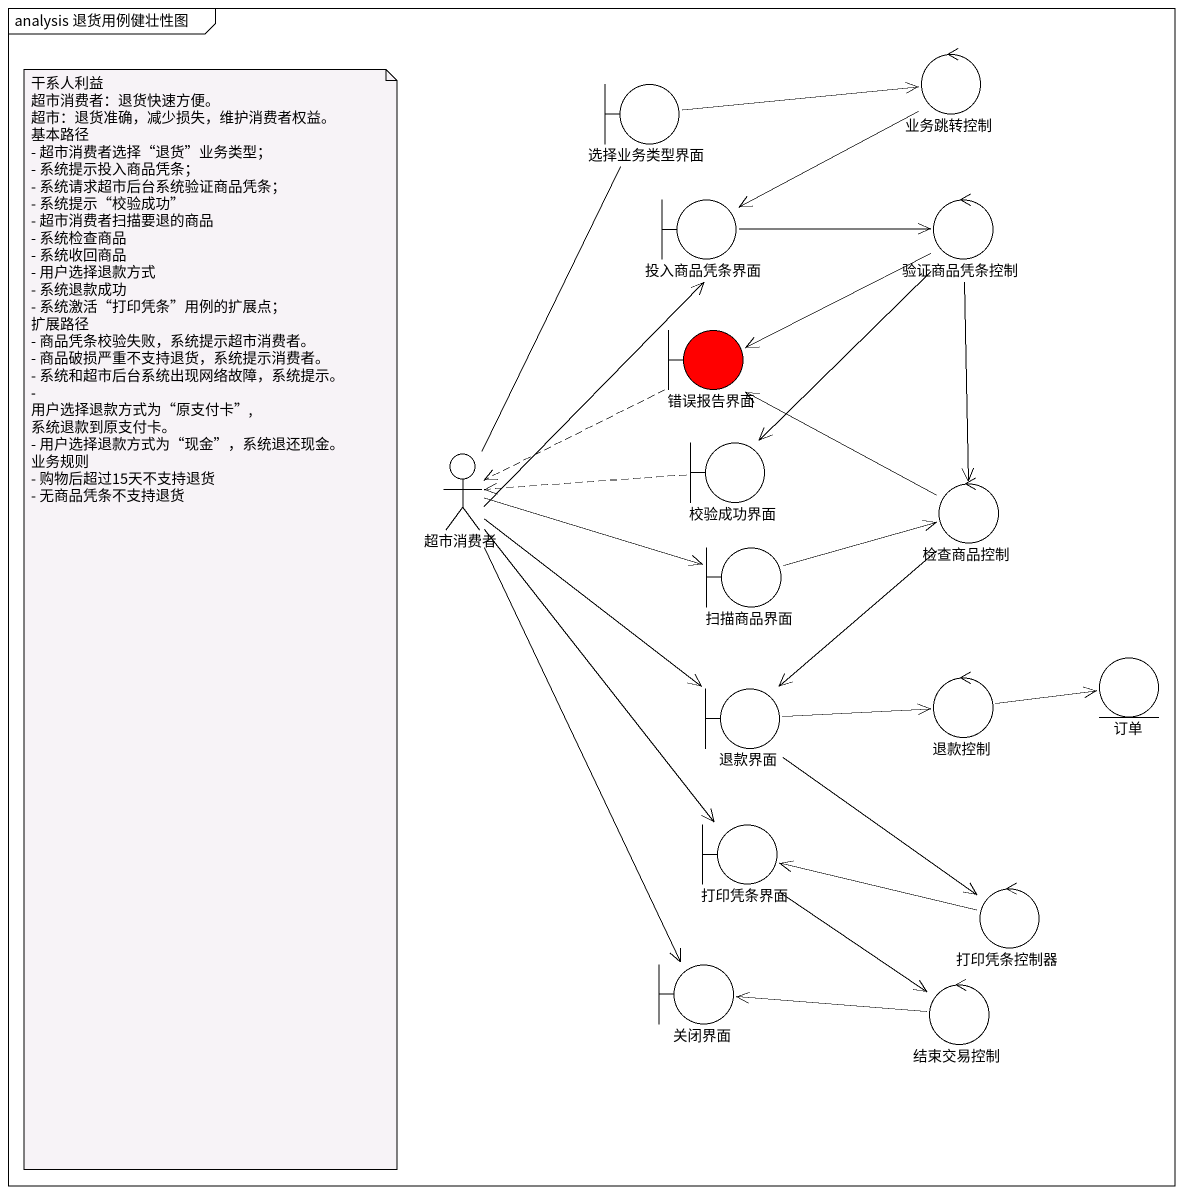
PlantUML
@startuml
mainframe analysis 退货用例健壮性图
control 业务跳转控制
boundary 选择业务类型界面
boundary 投入商品凭条界面
control 验证商品凭条控制
boundary 错误报告界面 #FF0000
boundary 校验成功界面
actor 超市消费者
control 检查商品控制
boundary 扫描商品界面
boundary 退款界面
control 退款控制
entity 订单
boundary 打印凭条界面
control 打印凭条控制器
boundary 关闭界面
control 结束交易控制
业务跳转控制 -left-> 投入商品凭条界面
选择业务类型界面 -right-> 业务跳转控制
投入商品凭条界面 -right-> 验证商品凭条控制
验证商品凭条控制 -left-> 错误报告界面
验证商品凭条控制 --> 校验成功界面
验证商品凭条控制 --> 检查商品控制
错误报告界面 .left.> 超市消费者
校验成功界面 .left.> 超市消费者
超市消费者 -up- 选择业务类型界面
超市消费者 -up-> 投入商品凭条界面
超市消费者 -right-> 扫描商品界面
超市消费者 --> 退款界面
超市消费者 --> 打印凭条界面
超市消费者 --> 关闭界面
检查商品控制 -left-> 错误报告界面
检查商品控制 --> 退款界面
扫描商品界面 -right-> 检查商品控制
退款界面 -right-> 退款控制
退款界面 --> 打印凭条控制器
退款控制 -right-> 订单
打印凭条界面 --> 结束交易控制
打印凭条控制器 -left-> 打印凭条界面
结束交易控制 -left-> 关闭界面
note as N1
  干系人利益
  超市消费者：退货快速方便。
  超市：退货准确，减少损失，维护消费者权益。
  基本路径
  - 超市消费者选择“退货”业务类型；
  - 系统提示投入商品凭条；
  - 系统请求超市后台系统验证商品凭条；
  - 系统提示“校验成功”
  - 超市消费者扫描要退的商品
  - 系统检查商品
  - 系统收回商品
  - 用户选择退款方式
  - 系统退款成功
  - 系统激活“打印凭条”用例的扩展点；
  扩展路径
  - 商品凭条校验失败，系统提示超市消费者。
  - 商品破损严重不支持退货，系统提示消费者。
  - 系统和超市后台系统出现网络故障，系统提示。
  - 用户选择退款方式为“原支付卡”,系统退款到原支付卡。
  - 用户选择退款方式为“现金”，系统退还现金。
  业务规则
  - 购物后超过15天不支持退货
  - 无商品凭条不支持退货
end note
@enduml
